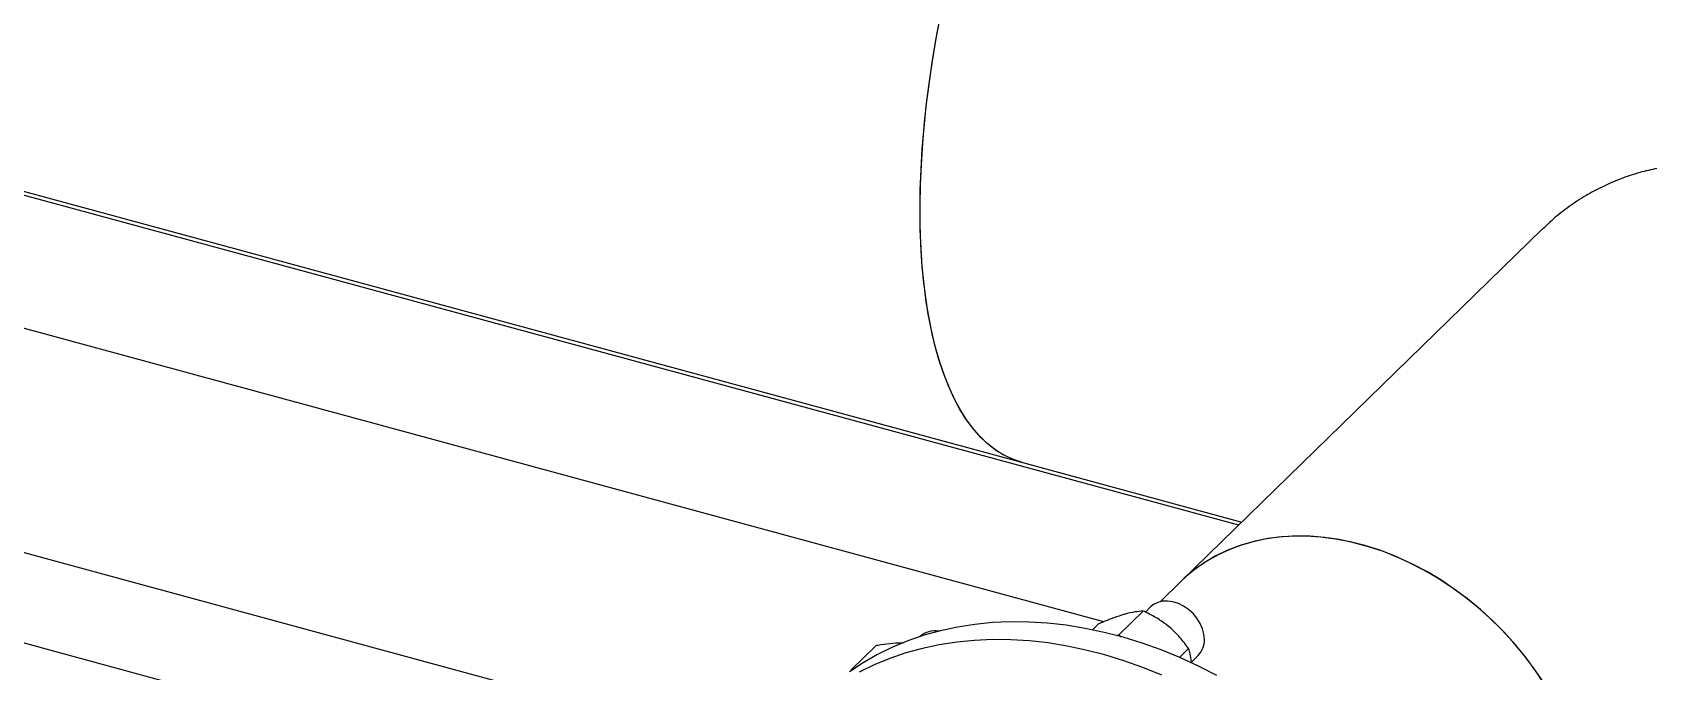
# Model space of a CAD drawing. Header units: inches. Extents: x 0.9 to 37.1, y -8.4 to 11.7.
# Drawn here: x 33.979 to 34.1957, y 2.0443 to 2.1301 of the extents above; entities that cross this region are included whole.
import ezdxf

# ---------------------------------------------------------------- set-up
doc = ezdxf.new("R2010")
doc.units = ezdxf.units.IN
doc.header["$MEASUREMENT"] = 0

msp = doc.modelspace()

# ---------------------------------------------------------------- linework, layer by layer
at = {"color": 7, "linetype": 'Continuous', "lineweight": 25}
for p, q in [((34.14076109962136, 2.063939608174783), (33.80715695492242, 2.154606066431811)), ((34.12268733491889, 2.050994018049021), (33.79284575118806, 2.140637892856845)), ((33.91262321454502, 2.126477368597588), (34.11161729192244, 2.072395042293705)), ((34.07757332664633, 2.033150682951048), (33.76871998326591, 2.117090403755222)), ((34.06883388498972, 2.023393650649669), (33.7688692873575, 2.104917600822265)), ((34.18150496672124, 2.10370687152526), (34.13309556143074, 2.056457807902807)), ((34.11161729192244, 2.072395042293677), (34.14118966806768, 2.064357904116771)), ((34.13309556143074, 2.056457807902807), (34.13024533704304, 2.053675901522737)), ((34.12470302935701, 2.049225346305988), (34.12797232778467, 2.052416281796362)), ((34.12894660081774, 2.052971974382945), (34.1282447224197, 2.05228691954938)), ((34.12114537674208, 2.049912413660934), (34.12192880395321, 2.050677062636062)), ((34.12440936538697, 2.049140835014625), (34.12470302935701, 2.049225346305988)), ((34.12470302935701, 2.049225346305988), (34.12499827509924, 2.048979896875813)), ((34.08882532798477, 2.0445730065305), (34.09209462641243, 2.047763942020874)), ((34.13280867845246, 2.046213824060039), (34.13401585161613, 2.047392062075382)), ((34.13438116417142, 2.045539852580639), (34.13531293820127, 2.046449292598641)), ((34.08878145322873, 2.044426233198104), (34.08882532798477, 2.0445730065305)), ((34.08882532798477, 2.0445730065305), (34.08899049250088, 2.044571010439695))]:
    msp.add_line(p, q, dxfattribs=at)
at = {"color": 7, "linetype": 'Continuous', "lineweight": 25, "flags": 128}
for points in [[(34.11161729192244, 2.072395042293677), (34.11140534510663, 2.072455010258753), (34.11023851665136, 2.072873191234769), (34.10911239359788, 2.073429123458298), (34.10802941487795, 2.074121602903936), (34.10699192598231, 2.074949129815405), (34.10600217388092, 2.075909911953684), (34.1050623021564, 2.077001868478607), (34.10417434636163, 2.078222634455495), (34.10334022961114, 2.079569565977077), (34.10256175841607, 2.081039745889608), (34.10184061877167, 2.082629990110775), (34.10117837250585, 2.084336854525704), (34.10057645389654, 2.086156642446152), (34.10003616656541, 2.088085412616709), (34.09955868065452, 2.090118987750677), (34.09914503029202, 2.092252963577148), (34.09879611135249, 2.094482718379668), (34.09851267951666, 2.096803423005852), (34.09829534863476, 2.099210051326245), (34.09814458939711, 2.101697391119806), (34.09806072831462, 2.104260055362418), (34.09804394701173, 2.106892493893976), (34.09809428183302, 2.109589005438804), (34.09821162376446, 2.112343749953349), (34.09839571866955, 2.115150761274409), (34.09864616783973, 2.11800396004052), (34.09896242885787, 2.120897166858498), (34.09934381677303, 2.123824115686624), (34.0997895055839, 2.126778467405502), (34.10029853002776, 2.129753823547174), (34.10086978767103, 2.132743740152782)], [(34.09804184913587, 2.106228152242454), (34.09807540946971, 2.108909187831369), (34.09817601778705, 2.111649928723558), (34.09834345619267, 2.114444439084547), (34.09857736205227, 2.11728666662717), (34.09887722877783, 2.120170455719467), (34.09924240692481, 2.123089560716418), (34.09967210559865, 2.126037659486618), (34.10016539416772, 2.129008367104604), (34.10072120427881, 2.131995249679184)], [(34.11161729192244, 2.072395042293705), (34.11052650488305, 2.072755691317015), (34.10938997329379, 2.073277286991811), (34.10829598486226, 2.073935758732694), (34.10724690892381, 2.074729680436497), (34.10624501754332, 2.0756573326456), (34.1052924805944, 2.076716706271885), (34.10439136106, 2.077905506947975), (34.10354361056437, 2.079221159996323), (34.10275106514629, 2.080660816005394), (34.10201544128267, 2.082221357000849), (34.101338332171, 2.08389940319839), (34.10072120427881, 2.085691320323615), (34.10016539416772, 2.087593227483049), (34.09967210559865, 2.089601005569297), (34.09924240692481, 2.091710306182109), (34.09887722877783, 2.093916561046051), (34.09857736205227, 2.09621499190437), (34.09834345619267, 2.098600620867634), (34.09817601778705, 2.101068281194735), (34.09807540946971, 2.103612628482895), (34.09804184913587, 2.106228152242454)], [(34.18182726851411, 2.042532911689262), (34.18060935556463, 2.044372500806954), (34.17929324178367, 2.046159208838806), (34.17788444740982, 2.047885541710408), (34.17638888141625, 2.049544258581754), (34.17481281672651, 2.051128402217841), (34.17316286390361, 2.052631328169729), (34.17144594342309, 2.054046732643673), (34.16966925664613, 2.055368678941421), (34.1678402556145, 2.056591622360792), (34.16596661179416, 2.057710433452082), (34.16405618389843, 2.058720419532759), (34.16211698492582, 2.059617344370207), (34.16015714855074, 2.060397445949954), (34.15818489500804, 2.061057452254869), (34.15620849661449, 2.061594594989142), (34.15423624307179, 2.062006621189475), (34.15227640669671, 2.062291802674793), (34.1503372077241, 2.062448943294841), (34.14842677982837, 2.062477383947248), (34.14655313600803, 2.062377005342033), (34.1447241349764, 2.06214822850195), (34.14294744819944, 2.061792012996574), (34.14123052771892, 2.061309852917527), (34.13958057489602, 2.060703770611742), (34.13800451020628, 2.059976308199039), (34.13650894421271, 2.059130516909588), (34.13510014983886, 2.058169944285991), (34.1337840360579, 2.057098619303652), (34.13309556143074, 2.056457807902807)], [(34.18153228321435, 2.042997348097898), (34.18028932468, 2.044824432189781), (34.17894950763493, 2.046596739638548), (34.17751845173741, 2.048306836770839), (34.17600215933324, 2.049947550844979), (34.17440699027971, 2.051512000135954), (34.17273963527016, 2.052993622799753), (34.17100708777097, 2.054386204396021), (34.16921661468845, 2.055683903953591), (34.16737572588895, 2.056881278469534), (34.16549214269983, 2.057973305739013), (34.1635737655236, 2.058955405420154), (34.1616286407008, 2.059823458245589), (34.15966492676093, 2.060573823300101), (34.15769086020268, 2.06120335329188), (34.15571472094724, 2.061709407753362), (34.1537447976094, 2.062089864116271), (34.15178935273224, 2.062343126614402), (34.14985658813114, 2.062468132976823), (34.14795461049251, 2.062464358883408), (34.14609139737157, 2.062331820164015), (34.14427476373164, 2.062071072732095), (34.14251232916555, 2.061683210252994), (34.14081148593635, 2.061169859556738), (34.13917936797162, 2.060533173814552), (34.13762282094132, 2.059775823507703), (34.13614837354463, 2.058900985226573), (34.13476221012633, 2.057912328346944), (34.13347014473753, 2.056813999639349), (34.13309556143074, 2.056457807902807)], [(34.13616032084528, 2.048615216001999), (34.13609554822714, 2.049330327572608), (34.13590331221796, 2.050057662488344), (34.13558979144125, 2.050773843606562), (34.13516506271274, 2.051455852276848), (34.13464277716323, 2.052081768179378), (34.13403972148002, 2.052631473862041), (34.13337527836896, 2.053087301331898), (34.13267080357836, 2.053434599919009), (34.13194893950761, 2.053662207161028), (34.13123288746191, 2.05376280757392), (34.13054566194319, 2.05373316777764), (34.12990935094505, 2.053574240419628), (34.12934440602653, 2.053291133555938), (34.12894660081774, 2.052971974382945)], [(34.13784203067517, 2.0437905128484), (34.13536760215331, 2.045046737449979), (34.13286603750949, 2.046189104570507), (34.13034365591312, 2.047214728491496), (34.12780682911903, 2.048121018397909), (34.12526196537186, 2.048905684922786), (34.12271549321829, 2.049566745930388), (34.12017384526799, 2.050102531523235), (34.11764344194427, 2.050511688260422), (34.11513067526554, 2.050793182576519), (34.11264189269849, 2.050946303392455), (34.1101833811239, 2.050970663911759), (34.10776135095536, 2.050866202597645), (34.10538192045129, 2.050633183328459), (34.10305110025966, 2.050272194731097), (34.10077477823453, 2.049784148694087), (34.09855870456292, 2.049170278064074), (34.09640847723924, 2.048432133531546), (34.09432952792432, 2.047571579713654), (34.09232710822457, 2.046590790444029), (34.09040627642593, 2.045492243281486), (34.08857188471624, 2.044278713251498)], [(34.13043533235881, 2.043816661826735), (34.12791295076245, 2.044842285747724), (34.12537612396835, 2.045748575654136), (34.12283126022118, 2.046533242179014), (34.12028478806761, 2.047194303186616), (34.11774314011731, 2.047730088779463), (34.11521273679359, 2.04813924551665), (34.11269997011486, 2.048420739832747), (34.11021118754782, 2.048573860648683), (34.10775267597322, 2.048598221167987), (34.10533064580468, 2.048493759853873), (34.10295121530062, 2.048260740584686), (34.10062039510898, 2.047899751987325), (34.09834407308385, 2.047411705950315), (34.09612799941224, 2.046797835320302), (34.09397777208856, 2.046059690787774), (34.09189882277364, 2.045199136969882), (34.08989640307389, 2.044218347700257)]]:
    msp.add_lwpolyline(points, dxfattribs=at)
at = {"color": 7, "linetype": 'Continuous', "lineweight": 25}
for centre, radius, start, end in [((34.10006953581066, 2.04671012780268), 0.003056400319335934, 80.94550565493573, 131.1523742106823), ((34.13320304101848, 2.048523479993104), 0.002958702328610163, 315.488988796818, 1.776768348958089)]:
    msp.add_arc(centre, radius, start, end, dxfattribs=at)
for points, knots in [([(34.22968964184503, 2.054339330454977), (34.22982035188759, 2.054456913497706), (34.23037994342742, 2.054960306157129), (34.2312167122342, 2.056055707349906), (34.23220077198897, 2.057654468293251), (34.233017972086, 2.059504465456614), (34.2336492149612, 2.061512299875357), (34.2340969935191, 2.063629608384174), (34.23438533779071, 2.065843141054801), (34.2345210125526, 2.068228104546988), (34.2344993942038, 2.070663888923243), (34.23433941318812, 2.073086583958716), (34.23406189941674, 2.07548684292673), (34.23365622488854, 2.077956692167755), (34.233124218951, 2.080466600235187), (34.23247323599385, 2.082975085732444), (34.23170246715789, 2.085484521230542), (34.23080744031596, 2.087989118731932), (34.22976239771981, 2.090533149532738), (34.22856482255326, 2.093076402954078), (34.22719415491674, 2.095616609710929), (34.22567392356401, 2.098072484566095), (34.22397680523841, 2.100454554741179), (34.22210642764497, 2.102713858509336), (34.22003320004087, 2.104843863113282), (34.21777597415846, 2.106777262312561), (34.21542874001522, 2.108414918996906), (34.21304508401773, 2.109738586593222), (34.21062774626964, 2.110782774236097), (34.20809080883777, 2.111571553190349), (34.20558913009185, 2.112063411614898), (34.20318690595334, 2.112289518453737), (34.20088776215641, 2.112301191113424), (34.19857452912579, 2.112107574328553), (34.19624922665002, 2.111710386065706), (34.19394922216815, 2.11111463986652), (34.19167407570984, 2.110322772143514), (34.18945643459412, 2.109343864609768), (34.1872307148907, 2.108144878127329), (34.18504880385299, 2.106714951367809), (34.1831010053062, 2.105218612780293), (34.18199256607549, 2.104144053562327), (34.1815225214615, 2.103688376102681)], [0, 0, 0, 0, 0.008485015731842566, 0.03632577058222515, 0.06416446587018271, 0.09294809366716478, 0.1217289043988992, 0.1474216582862424, 0.1731130898175147, 0.1997157120768081, 0.2263180693740482, 0.2496697984369735, 0.2730221655056813, 0.2970377908890143, 0.3210546760701039, 0.3447589613069845, 0.3684645323763192, 0.3927398548612, 0.4170162706938303, 0.4430917541648169, 0.4691678402595248, 0.4959016469345003, 0.5226348266188356, 0.5504858333395602, 0.5783344044186883, 0.6071364453980487, 0.6359344471249038, 0.66146672673223, 0.6869971570868004, 0.7134954594763598, 0.739993981392041, 0.7625017939913986, 0.7850108190149738, 0.8081208510686662, 0.8312325741426644, 0.8548208612728934, 0.8784105921484011, 0.9025290955667437, 0.9266483695177317, 0.9534554206621755, 0.9802623109844978, 1, 1, 1, 1]), ([(34.12797232778467, 2.052416281796362), (34.12761432748797, 2.052390130150486), (34.12688528663824, 2.052336874278057), (34.12592573158819, 2.052119517797163), (34.12539043977763, 2.051966008116517), (34.12537593927031, 2.051961849696372)], [0, 0, 0, 0, 0.484195218163547, 0.9860273763411641, 1, 1, 1, 1]), ([(34.13141946310177, 2.050319349416033), (34.13098057950193, 2.050654990934555), (34.13008695257149, 2.051338402891704), (34.12889486730911, 2.051984791962286), (34.12818064375237, 2.0523188483315), (34.12797232778467, 2.052416281796362)], [0, 0, 0, 0, 0.4060446745436903, 0.8267623950147055, 1, 1, 1, 1]), ([(34.12537593927031, 2.051961849696372), (34.12493705567047, 2.0518244198647), (34.12404342874003, 2.051544593963997), (34.12285134347764, 2.05107029427026), (34.12213711992091, 2.050765857128047), (34.12192880395321, 2.050677062636062)], [0, 0, 0, 0, 0.4060446745436666, 0.8267623950146986, 0.9999999999999999, 0.9999999999999999, 0.9999999999999999, 0.9999999999999999]), ([(34.13401585161613, 2.047392062075382), (34.13365785131943, 2.047891557621841), (34.1329288104697, 2.048908742973315), (34.13196925541966, 2.049860834766304), (34.1314339636091, 2.050307256313201), (34.13141946310177, 2.050319349416033)], [0, 0, 0, 0, 0.4841952181635678, 0.9860273763412051, 1, 1, 1, 1]), ([(34.09589033729183, 2.048138387388533), (34.09540269118676, 2.048128305960902), (34.09440977713809, 2.048107778797819), (34.09310217528036, 2.047935162825796), (34.09232213809282, 2.047802604893004), (34.09209462641243, 2.047763942020874)], [0, 0, 0, 0, 0.406044674543655, 0.8267623950146747, 1, 1, 1, 1]), ([(34.13401585161613, 2.047392062075382), (34.13407797742843, 2.047166095697924), (34.1342249612301, 2.046631480600245), (34.1343600649124, 2.045993746707876), (34.13438223356555, 2.045527544456757), (34.13438527538274, 2.045463575662251)], [0, 0, 0, 0, 0.3871271063355183, 0.9159061542513659, 1, 1, 1, 1])]:
    msp.add_open_spline(points, degree=3, knots=knots, dxfattribs=at)

doc.saveas('drawing.dxf')
